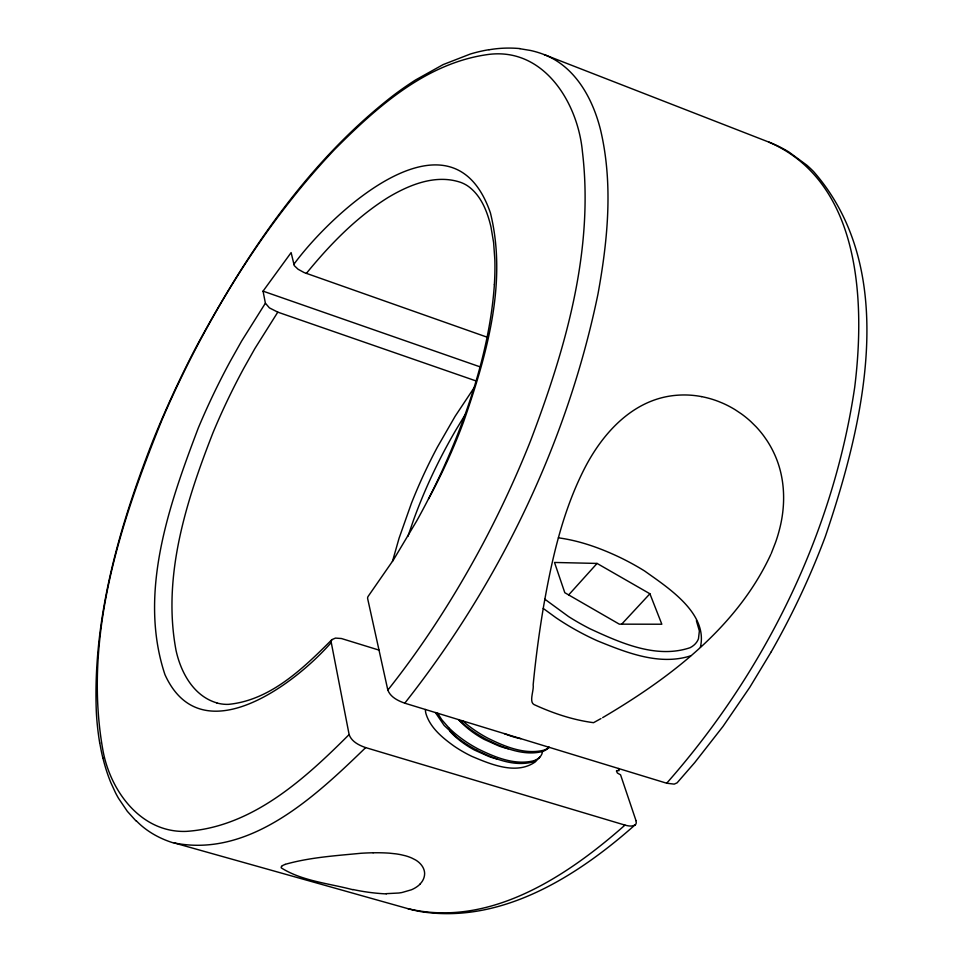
<?xml version="1.0" encoding="UTF-8"?>
<svg xmlns="http://www.w3.org/2000/svg" width="962" height="962" viewBox="0 0 962 962"><rect width="100%" height="100%" fill="white"/><g stroke="black" fill="none" stroke-linecap="round" stroke-linejoin="round"><path stroke-width="1.44" d="M494.384 284.62C491.269 329.317 479.894 373.04 464.887 415.139A1240.102 923.027 9.9 0 1 416.666 520.983L393.41 559.944L368.145 596.368A5.483 4.076 9.9 0 0 367.724 598.953L387.83 690.079C390.452 697.137 398.088 700.817 404.762 703.186L666.69 783.224L674.206 784.126L677.104 782.84L694.732 762.577L723.015 726.394L749.759 687.349L771.332 651.659M392.472 561.399L399.086 538.179L411.423 503.282A940.8 700.252 9.9 0 1 437.313 447.27L455.146 416.257L473.977 387.914M407.912 536.387L413.84 519.191A946.764 704.689 9.9 0 1 456.301 429.317L464.887 415.139M616.414 770.971L617.376 773.015L620.562 774.831L635.978 820.574M771.283 553.378L775.42 542.76A251.719 187.362 9.9 0 0 779.292 530.194C786.05 504.882 785.329 477.02 773.977 453.102A134.632 100.204 9.9 0 0 766.798 440.295L763.96 436.231A116.787 86.929 9.9 0 0 756.144 426.827L750.853 421.596A99.579 74.122 9.9 0 0 741.425 413.913L735.329 409.836A84.5 62.891 9.9 0 0 722.498 403.102L718.037 401.286A74.218 55.243 9.9 0 0 701.478 396.597M770.827 554.389C737.229 627.092 669.997 677.933 602.645 717.64M700.408 647.137C708.188 613.263 667.905 587.638 644.612 570.995A220.082 163.805 9.9 0 0 620.117 557.515C600.589 548.196 579.93 540.728 558.405 537.83M487.085 337.169L304.076 272.535L298.088 269.252L294.252 265.62L291.125 252.609L263.047 291.149L265.392 303.198L241.642 341.029L230.086 361.592A1272.966 947.486 9.9 0 0 198.28 428.03C169.192 504.701 137.819 593.025 164.947 674.615C201.214 754.665 294.793 684.451 331.253 642.484A5.868 4.365 9.9 0 1 331.71 639.85M476.082 380.952L277.79 312.145L254.846 348.617L243.687 368.446A1207.707 898.905 9.9 0 0 213.071 432.527C186.255 500.986 162.085 576.31 176.046 650.456C180.892 672.594 193.663 696.139 216.835 702.897M281.589 866.449L281.265 867.051A2.393 1.78 9.9 0 0 281.277 867.892C302.164 881.096 329.076 883.405 352.838 889.73M387.83 690.079C423.965 644.6 455.267 595.454 482.659 544.288A1793.914 1335.232 9.9 0 0 530.399 441.221C565.259 349.507 594.239 250.721 582.419 151.647C577.825 102.116 543.061 45.899 486.315 54.75C425.228 63.793 376.623 107.335 334.608 149.507C277.79 209.439 231.974 279.052 193.939 352.14A1798.796 1338.863 9.9 0 0 162.109 419.612C120.058 523.328 82.732 637.373 102.934 750.372C110.317 791.077 141.029 833.08 186.291 831.384C252.284 826.995 304.593 779.028 349.122 734.559L331.253 642.484M404.762 703.186C498.869 583.934 567.183 443.133 597.955 294.131C607.756 240.476 613.239 184.512 600.769 130.82C593.181 99.507 575.793 66.931 544.239 54.618A70.779 52.682 9.9 0 0 530.579 50.481L519.997 48.737M539.153 757.743L538.648 758.333A17.352 12.915 9.9 0 1 532.058 762.169C513.095 766.714 493.674 758.549 476.899 750.288M549.037 747.27L548.496 747.895A17.268 12.855 9.9 0 1 542.508 751.49C523.833 756.3 503.559 747.967 486.724 739.586A120.947 90.019 9.9 0 1 466.269 726.286L458.597 719.636M293.747 264.466C331.818 212.313 451.803 101.335 490.404 212.855C507.72 282.876 486.544 355.675 463.564 421.873A1044.78 777.645 9.9 0 1 428.547 498.869M306.349 273.424C329.93 244.54 356.337 217.256 388.167 197.438C409.559 184.632 436.026 173.857 460.942 182.467A27.068 20.142 9.9 0 1 468.722 186.652C480.651 195.575 486.628 210.017 490.259 224.038A202.393 150.649 9.9 0 1 491.029 227.272L493.614 242.592L494.853 259.824A470.262 350.024 9.9 0 1 494.36 284.62M666.69 783.224C764.465 672.426 833.044 533.91 854.701 387.265C865.271 301.984 861.002 182.022 769.023 142.172L544.239 54.618M331.926 639.646L335.437 638.095L341.402 638.515L378.992 650.096M568.662 594.925L597.065 563.431L649.903 593.77L661.832 624.23L619.324 624.158L564.802 592.7L554.509 562.457L597.065 563.431M621.68 624.17L649.903 593.77M548.568 747.811L549.074 747.282A17.773 13.227 9.9 0 1 543.229 750.348C524.194 754.737 504.785 746.536 487.962 738.251A121.152 90.175 9.9 0 1 467.496 724.939L462.614 720.863M538.6 758.381L539.838 757.07M420.214 883.922L419.889 884.27A29.954 22.294 9.9 0 1 415.981 887.385L415.331 887.794A33.405 24.856 9.9 0 1 411.363 889.802L402.212 892.459M331.986 639.574C303.427 668.121 270.623 700.312 228.379 704.364A28.283 21.056 9.9 0 1 216.811 702.945M624.975 825.107L365.68 747.606C315.644 796.031 250.324 858.056 174.338 842.977L407.996 908.681C489.285 928.077 566.858 876.454 624.975 825.107C628.222 825.949 632.299 826.935 635.221 824.735C577.465 876.045 501.863 924.121 421.079 911.663A101.864 75.818 9.9 0 1 407.996 908.681M616.738 770.61L619.143 770.646L618.41 768.47M600.985 718.566L593.542 722.678C572.871 719.973 552.909 713.251 534.018 704.557C528.787 701.815 534.102 690.235 533.164 684.86C535.702 658.417 539.249 632.082 543.662 605.892C551.743 560.088 562.048 513.84 582.816 471.897C601.286 434.151 633.249 397.943 678.15 395.166A69.673 51.864 9.9 0 1 698.592 396.091L701.478 396.597M690.692 655.819C659.427 665.957 626.226 652.513 597.294 640.776A231.349 172.198 9.9 0 1 555.844 617.628L543.229 608.417M285.161 864.357C309.776 857.37 335.642 855.747 360.99 853.27A225.733 168.013 9.9 0 1 369.528 852.861L373.112 852.765M542.484 751.526L542.52 751.514A17.316 12.891 9.9 0 1 539.874 757.094A17.725 13.191 9.9 0 1 533.309 760.87C514.321 765.379 494.913 757.226 478.114 748.953A119.528 88.973 9.9 0 1 457.744 735.689L455.543 733.898A100.589 74.868 9.9 0 1 448.629 727.585M401.779 892.556L399.591 892.904A44.348 33.009 9.9 0 1 398.653 893.025L386.255 893.662M489.021 49.687L485.774 50.252A133.73 99.531 9.9 0 0 470.322 54.028L443.157 64.586L415.584 79.942A421.5 313.72 9.9 0 0 392.929 95.755C308.189 161.532 246.945 252.886 196.513 346.296A1804.628 1343.205 9.9 0 0 152.862 440.788C119.216 526.755 92.713 618.301 96.308 711.483A473.989 352.789 9.9 0 0 99.711 742.977M365.68 747.606C359.079 745.346 351.527 741.606 349.122 734.559M263.047 291.149L480.05 366.847M277.79 312.145L269.408 307.876L265.392 303.198M504.232 733.585L508.898 735.365A61.472 45.755 9.9 0 0 520.827 738.684M544.829 599.206L568.542 616.558A220.442 164.081 9.9 0 0 590.007 628.787C620.598 642.893 656.409 659.114 690.151 647.679A24.266 18.062 9.9 0 0 698.472 638.756L699.374 630.94L696.38 620.682M136.243 821.199L127.321 811.315L118.53 798.328A169.817 126.395 9.9 0 1 115.524 792.808L110.822 782.611A264.61 196.957 9.9 0 1 102.922 757.972M448.629 727.585L441.786 719.708L437.602 713.215M435.389 712.541L444.119 725.396L456.529 737.024A119.336 88.817 9.9 0 0 476.899 750.288M99.759 742.977L101.287 751.045A337.037 250.866 9.9 0 0 102.862 757.972M635.762 820.622A6.217 4.63 9.9 0 1 635.377 824.807M536.82 759.92A19.24 14.322 9.9 0 1 535.329 761.856C516.402 775.276 490.86 764.333 471.789 756.336A117.388 87.374 9.9 0 1 454.244 746.235C442.556 737.866 430.206 727.837 425.913 713.527A31.325 23.316 9.9 0 1 425.372 709.487M420.178 883.898A25.649 19.096 9.9 0 0 424.639 873.556A21.236 15.813 9.9 0 0 415.764 860.076L411.772 858.032A35.329 26.299 9.9 0 0 405.17 855.711L400.769 854.677A62.542 46.549 9.9 0 0 395.995 853.871L389.369 853.162A134.993 100.469 9.9 0 0 373.112 852.801M281.565 866.245A13.095 9.752 9.9 0 1 285.209 864.429M386.267 893.902A152.513 113.516 9.9 0 1 352.886 889.501M174.266 843.157A75.108 55.904 9.9 0 1 136.544 821.043M489.069 49.783A91.799 68.326 9.9 0 1 519.997 48.593M769.035 142.16A103.631 77.14 9.9 0 1 788.888 151.996L806.914 165.248A137.446 102.309 9.9 0 1 813.611 171.585C900.805 271.2 863.383 424.386 825.312 536.58A1371.307 1020.682 9.9 0 1 771.32 651.659M458.982 720.021A76.539 56.974 9.9 0 0 466.642 727.452A94.276 70.166 9.9 0 0 484.139 739.369L499.025 746.043A63.997 47.631 9.9 0 0 508.225 748.749M450.048 731.481A76.527 56.962 9.9 0 0 456.95 738.119A93.037 69.252 9.9 0 0 474.374 749.999L489.213 756.637A64.526 48.028 9.9 0 0 497.294 759.054"/></g></svg>
